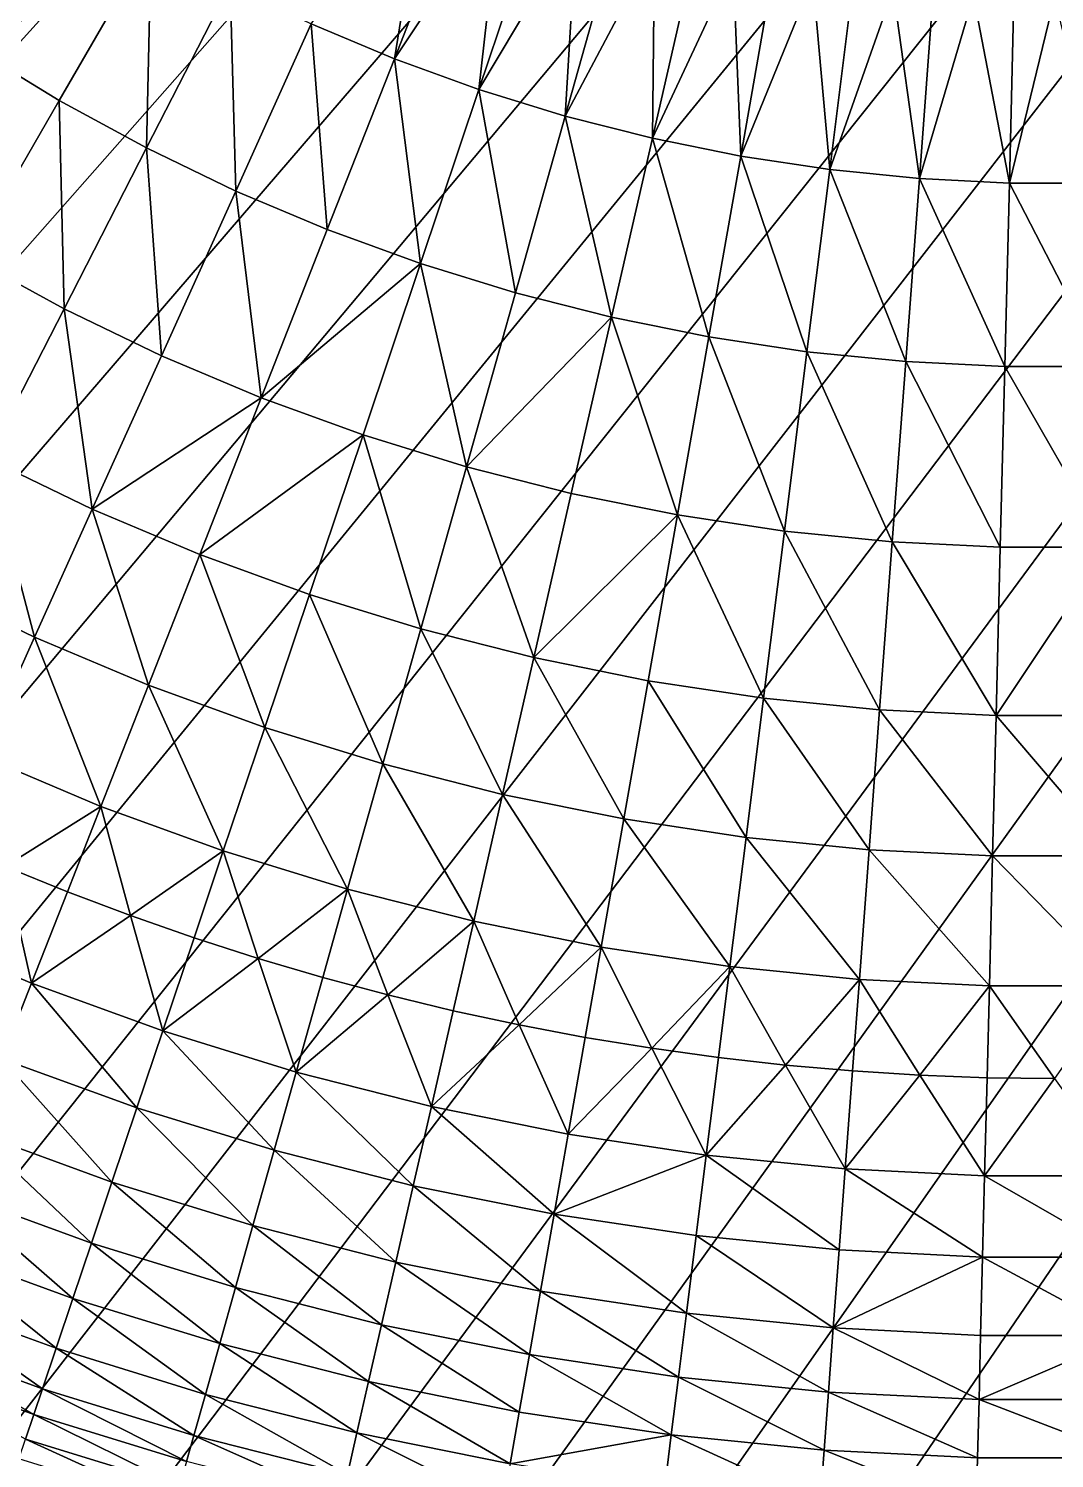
# Model space of a CAD drawing. Header units: millimetres. Extents: x -260 to 430, y -260 to 260.
# Drawn here: x -28.48 to 0, y -85.54 to -45.86 of the extents above; entities that cross this region are included whole.
import ezdxf

# ---------------------------------------------------------------- set-up
doc = ezdxf.new("R2010")
doc.units = ezdxf.units.MM
doc.header["$MEASUREMENT"] = 0
doc.layers.add('MESH_3D', color=2, linetype='CONTINUOUS')

msp = doc.modelspace()

# ---------------------------------------------------------------- linework, layer by layer
at = {"layer": 'MESH_3D'}
for points in [[(181.542, 186.125, 2950), (-256.05, -45.149, 2950), (-254.845, -51.518, 2950)], [(181.542, 186.125, 2950), (-254.845, -51.518, 2950), (-253.481, -57.855, 2950)], [(181.542, 186.125, 2950), (-253.481, -57.855, 2950), (-251.96, -64.157, 2950)], [(181.542, 186.125, 2950), (-251.96, -64.157, 2950), (-250.282, -70.419, 2950)], [(181.542, 186.125, 2950), (-250.282, -70.419, 2950), (-248.449, -76.636, 2950)], [(181.542, 186.125, 2950), (-248.449, -76.636, 2950), (-246.461, -82.807, 2950)], [(181.542, 186.125, 2950), (-246.461, -82.807, 2950), (-244.32, -88.925, 2950)], [(181.542, 186.125, 2950), (-244.32, -88.925, 2950), (-242.027, -94.989, 2950)], [(181.542, 186.125, 2950), (-242.027, -94.989, 2950), (-239.584, -100.993, 2950)], [(181.542, 186.125, 2950), (-239.584, -100.993, 2950), (-236.992, -106.935, 2950)], [(181.542, 186.125, 2950), (-236.992, -106.935, 2950), (-234.252, -112.81, 2950)], [(181.542, 186.125, 2950), (-234.252, -112.81, 2950), (-231.367, -118.615, 2950)], [(181.542, 186.125, 2950), (-231.367, -118.615, 2950), (-228.338, -124.346, 2950)], [(181.542, 186.125, 2950), (-228.338, -124.346, 2950), (-225.167, -130, 2950)], [(181.542, 186.125, 2950), (-225.167, -130, 2950), (-221.856, -135.573, 2950)], [(181.542, 186.125, 2950), (-221.856, -135.573, 2950), (-218.407, -141.062, 2950)], [(181.542, 186.125, 2950), (-218.407, -141.062, 2950), (-214.822, -146.463, 2950)], [(181.542, 186.125, 2950), (-214.822, -146.463, 2950), (-211.104, -151.773, 2950)], [(181.542, 186.125, 2950), (-211.104, -151.773, 2950), (-207.254, -156.989, 2950)], [(181.542, 186.125, 2950), (-207.254, -156.989, 2950), (-203.276, -162.107, 2950)], [(181.542, 186.125, 2950), (-203.276, -162.107, 2950), (-199.172, -167.125, 2950)], [(181.542, 186.125, 2950), (-199.172, -167.125, 2950), (-194.943, -172.038, 2950)], [(181.542, 186.125, 2950), (-194.943, -172.038, 2950), (-190.593, -176.845, 2950)], [(181.542, 186.125, 2950), (-190.593, -176.845, 2950), (-186.125, -181.542, 2950)], [(181.542, 186.125, 2950), (-186.125, -181.542, 2950), (-181.542, -186.125, 2950)], [(181.542, 186.125, 2950), (-181.542, -186.125, 2950), (-176.845, -190.593, 2950)], [(181.542, 186.125, 2950), (-176.845, -190.593, 2950), (-172.038, -194.943, 2950)], [(181.542, 186.125, 2950), (-172.038, -194.943, 2950), (-167.125, -199.172, 2950)], [(181.542, 186.125, 2950), (-167.125, -199.172, 2950), (-162.107, -203.276, 2950)], [(181.542, 186.125, 2950), (-162.107, -203.276, 2950), (-156.989, -207.254, 2950)], [(181.542, 186.125, 2950), (-156.989, -207.254, 2950), (-151.773, -211.104, 2950)], [(181.542, 186.125, 2950), (-151.773, -211.104, 2950), (-146.463, -214.822, 2950)], [(181.542, 186.125, 2950), (-146.463, -214.822, 2950), (-141.062, -218.407, 2950)], [(181.542, 186.125, 2950), (-141.062, -218.407, 2950), (-135.573, -221.856, 2950)], [(181.542, 186.125, 2950), (-135.573, -221.856, 2950), (-130, -225.167, 2950)], [(181.542, 186.125, 2950), (-130, -225.167, 2950), (-124.346, -228.338, 2950)], [(181.542, 186.125, 2950), (-124.346, -228.338, 2950), (-118.615, -231.367, 2950)], [(181.542, 186.125, 2950), (-118.615, -231.367, 2950), (-112.81, -234.252, 2950)], [(181.542, 186.125, 2950), (-112.81, -234.252, 2950), (-106.935, -236.992, 2950)], [(181.542, 186.125, 2950), (-106.935, -236.992, 2950), (-100.993, -239.584, 2950)], [(181.542, 186.125, 2950), (-100.993, -239.584, 2950), (-94.989, -242.027, 2950)], [(181.542, 186.125, 2950), (-94.989, -242.027, 2950), (-88.925, -244.32, 2950)], [(181.542, 186.125, 2950), (-88.925, -244.32, 2950), (-82.807, -246.461, 2950)], [(181.542, 186.125, 2950), (-82.807, -246.461, 2950), (-76.636, -248.449, 2950)], [(181.542, 186.125, 2950), (-76.636, -248.449, 2950), (-70.419, -250.282, 2950)], [(181.542, 186.125, 2950), (-70.419, -250.282, 2950), (-64.157, -251.96, 2950)], [(181.542, 186.125, 2950), (-64.157, -251.96, 2950), (-57.855, -253.481, 2950)], [(181.542, 186.125, 2950), (-57.855, -253.481, 2950), (-51.518, -254.845, 2950)], [(181.542, 186.125, 2950), (-51.518, -254.845, 2950), (-45.149, -256.05, 2950)], [(181.542, 186.125, 2950), (-45.149, -256.05, 2950), (-38.751, -257.096, 2950)], [(181.542, 186.125, 2950), (-38.751, -257.096, 2950), (-32.329, -257.982, 2950)], [(181.542, 186.125, 2950), (-32.329, -257.982, 2950), (-25.888, -258.708, 2950)], [(181.542, 186.125, 2950), (-25.888, -258.708, 2950), (-19.43, -259.273, 2950)], [(181.542, 186.125, 2950), (-19.43, -259.273, 2950), (-12.96, -259.677, 2950)], [(181.542, 186.125, 2950), (-12.96, -259.677, 2950), (-6.482, -259.919, 2950)], [(181.542, 186.125, 2950), (-6.482, -259.919, 2950), (0, -260, 2950)], [(-29.978, -46.416, -38.639), (-29.28, -40.727, -40.339), (-27.214, -42.136, -40.339)], [(-18.325, -46.692, -40.339), (-20.63, -45.721, -40.339), (-17.48, -41.466, -41.833)], [(-18.325, -46.692, -40.339), (-17.48, -41.466, -41.833), (-16.44, -41.889, -41.833)], [(-18.325, -46.692, -40.339), (-16.44, -41.889, -41.833), (-15.391, -42.286, -41.833)], [(-29.978, -46.416, -38.639), (-27.214, -42.136, -40.339), (-25.08, -43.44, -40.339)], [(-15.975, -47.548, -40.339), (-18.325, -46.692, -40.339), (-15.391, -42.286, -41.833)], [(-15.975, -47.548, -40.339), (-15.391, -42.286, -41.833), (-14.332, -42.657, -41.833)], [(-15.975, -47.548, -40.339), (-14.332, -42.657, -41.833), (-13.264, -43.001, -41.833)], [(-13.585, -48.285, -40.339), (-15.975, -47.548, -40.339), (-13.264, -43.001, -41.833)], [(-13.585, -48.285, -40.339), (-13.264, -43.001, -41.833), (-12.188, -43.318, -41.833)], [(-27.628, -47.852, -38.639), (-29.978, -46.416, -38.639), (-25.08, -43.44, -40.339)], [(-25.208, -49.17, -38.639), (-27.628, -47.852, -38.639), (-25.08, -43.44, -40.339)], [(-25.208, -49.17, -38.639), (-25.08, -43.44, -40.339), (-22.883, -44.636, -40.339)], [(-13.585, -48.285, -40.339), (-12.188, -43.318, -41.833), (-11.104, -43.608, -41.833)], [(-11.162, -48.902, -40.339), (-13.585, -48.285, -40.339), (-11.104, -43.608, -41.833)], [(-11.162, -48.902, -40.339), (-11.104, -43.608, -41.833), (-10.013, -43.872, -41.833)], [(-11.162, -48.902, -40.339), (-10.013, -43.872, -41.833), (-8.917, -44.108, -41.833)], [(-8.71, -49.398, -40.339), (-11.162, -48.902, -40.339), (-8.917, -44.108, -41.833)], [(-8.71, -49.398, -40.339), (-8.917, -44.108, -41.833), (-7.814, -44.316, -41.833)], [(-8.71, -49.398, -40.339), (-7.814, -44.316, -41.833), (-6.707, -44.497, -41.833)], [(-22.726, -50.365, -38.639), (-25.208, -49.17, -38.639), (-22.883, -44.636, -40.339)], [(-22.726, -50.365, -38.639), (-22.883, -44.636, -40.339), (-20.63, -45.721, -40.339)], [(-6.237, -49.77, -40.339), (-8.71, -49.398, -40.339), (-6.707, -44.497, -41.833)], [(-6.237, -49.77, -40.339), (-6.707, -44.497, -41.833), (-5.595, -44.651, -41.833)], [(-6.237, -49.77, -40.339), (-5.595, -44.651, -41.833), (-4.481, -44.776, -41.833)], [(-3.748, -50.02, -40.339), (-6.237, -49.77, -40.339), (-4.481, -44.776, -41.833)], [(-3.748, -50.02, -40.339), (-4.481, -44.776, -41.833), (-3.363, -44.874, -41.833)], [(-3.748, -50.02, -40.339), (-3.363, -44.874, -41.833), (-2.243, -44.944, -41.833)], [(-1.251, -50.144, -40.339), (-3.748, -50.02, -40.339), (-2.243, -44.944, -41.833)], [(-1.251, -50.144, -40.339), (-2.243, -44.944, -41.833), (-1.122, -44.986, -41.833)], [(-1.251, -50.144, -40.339), (-1.122, -44.986, -41.833), (0, -45, -41.833)], [(1.251, -50.144, -40.339), (-1.251, -50.144, -40.339), (0, -45, -41.833)], [(-20.187, -51.436, -38.639), (-22.726, -50.365, -38.639), (-20.63, -45.721, -40.339)], [(-20.187, -51.436, -38.639), (-20.63, -45.721, -40.339), (-18.325, -46.692, -40.339)], [(-30.135, -52.196, -36.717), (-29.978, -46.416, -38.639), (-27.628, -47.852, -38.639)], [(-17.598, -52.378, -38.639), (-20.187, -51.436, -38.639), (-18.325, -46.692, -40.339)], [(-17.598, -52.378, -38.639), (-18.325, -46.692, -40.339), (-15.975, -47.548, -40.339)], [(-14.965, -53.19, -38.639), (-17.598, -52.378, -38.639), (-15.975, -47.548, -40.339)], [(-14.965, -53.19, -38.639), (-15.975, -47.548, -40.339), (-13.585, -48.285, -40.339)], [(-27.496, -53.633, -36.717), (-30.135, -52.196, -36.717), (-27.628, -47.852, -38.639)], [(-27.496, -53.633, -36.717), (-27.628, -47.852, -38.639), (-25.208, -49.17, -38.639)], [(-12.295, -53.87, -38.639), (-14.965, -53.19, -38.639), (-13.585, -48.285, -40.339)], [(-12.295, -53.87, -38.639), (-13.585, -48.285, -40.339), (-11.162, -48.902, -40.339)], [(-24.789, -54.937, -36.717), (-27.496, -53.633, -36.717), (-25.208, -49.17, -38.639)], [(-24.789, -54.937, -36.717), (-25.208, -49.17, -38.639), (-22.726, -50.365, -38.639)], [(-9.595, -54.416, -38.639), (-12.295, -53.87, -38.639), (-11.162, -48.902, -40.339)], [(-9.595, -54.416, -38.639), (-11.162, -48.902, -40.339), (-8.71, -49.398, -40.339)], [(-6.871, -54.826, -38.639), (-9.595, -54.416, -38.639), (-8.71, -49.398, -40.339)], [(-6.871, -54.826, -38.639), (-8.71, -49.398, -40.339), (-6.237, -49.77, -40.339)], [(-4.129, -55.101, -38.639), (-6.871, -54.826, -38.639), (-6.237, -49.77, -40.339)], [(-4.129, -55.101, -38.639), (-6.237, -49.77, -40.339), (-3.748, -50.02, -40.339)], [(-22.019, -56.105, -36.717), (-24.789, -54.937, -36.717), (-22.726, -50.365, -38.639)], [(-22.019, -56.105, -36.717), (-22.726, -50.365, -38.639), (-20.187, -51.436, -38.639)], [(-1.378, -55.238, -38.639), (-4.129, -55.101, -38.639), (-3.748, -50.02, -40.339)], [(-1.378, -55.238, -38.639), (-3.748, -50.02, -40.339), (-1.251, -50.144, -40.339)], [(1.378, -55.238, -38.639), (-1.378, -55.238, -38.639), (-1.251, -50.144, -40.339)], [(1.378, -55.238, -38.639), (-1.251, -50.144, -40.339), (1.251, -50.144, -40.339)], [(-22.019, -56.105, -36.717), (-20.187, -51.436, -38.639), (-17.598, -52.378, -38.639)], [(-29.628, -57.792, -34.667), (-30.135, -52.196, -36.717), (-27.496, -53.633, -36.717)], [(-19.195, -57.132, -36.717), (-22.019, -56.105, -36.717), (-17.598, -52.378, -38.639)], [(-16.324, -58.018, -36.717), (-19.195, -57.132, -36.717), (-17.598, -52.378, -38.639)], [(-16.324, -58.018, -36.717), (-17.598, -52.378, -38.639), (-14.965, -53.19, -38.639)], [(-16.324, -58.018, -36.717), (-14.965, -53.19, -38.639), (-12.295, -53.87, -38.639)], [(-26.711, -59.197, -34.667), (-29.628, -57.792, -34.667), (-27.496, -53.633, -36.717)], [(-26.711, -59.197, -34.667), (-27.496, -53.633, -36.717), (-24.789, -54.937, -36.717)], [(-13.412, -58.76, -36.717), (-16.324, -58.018, -36.717), (-12.295, -53.87, -38.639)], [(-10.466, -59.355, -36.717), (-13.412, -58.76, -36.717), (-12.295, -53.87, -38.639)], [(-10.466, -59.355, -36.717), (-12.295, -53.87, -38.639), (-9.595, -54.416, -38.639)], [(-7.494, -59.803, -36.717), (-10.466, -59.355, -36.717), (-9.595, -54.416, -38.639)], [(-7.494, -59.803, -36.717), (-9.595, -54.416, -38.639), (-6.871, -54.826, -38.639)], [(-26.711, -59.197, -34.667), (-24.789, -54.937, -36.717), (-22.019, -56.105, -36.717)], [(-4.504, -60.102, -36.717), (-7.494, -59.803, -36.717), (-6.871, -54.826, -38.639)], [(-4.504, -60.102, -36.717), (-6.871, -54.826, -38.639), (-4.129, -55.101, -38.639)], [(-1.503, -60.252, -36.717), (-4.504, -60.102, -36.717), (-4.129, -55.101, -38.639)], [(-1.503, -60.252, -36.717), (-4.129, -55.101, -38.639), (-1.378, -55.238, -38.639)], [(1.503, -60.252, -36.717), (-1.503, -60.252, -36.717), (-1.378, -55.238, -38.639)], [(1.503, -60.252, -36.717), (-1.378, -55.238, -38.639), (1.378, -55.238, -38.639)], [(-23.727, -60.455, -34.667), (-26.711, -59.197, -34.667), (-22.019, -56.105, -36.717)], [(-23.727, -60.455, -34.667), (-22.019, -56.105, -36.717), (-19.195, -57.132, -36.717)], [(-20.684, -61.562, -34.667), (-23.727, -60.455, -34.667), (-19.195, -57.132, -36.717)], [(-17.59, -62.517, -34.667), (-20.684, -61.562, -34.667), (-19.195, -57.132, -36.717)], [(-17.59, -62.517, -34.667), (-19.195, -57.132, -36.717), (-16.324, -58.018, -36.717)], [(-28.314, -62.75, -32.733), (-31.406, -61.26, -32.733), (-29.628, -57.792, -34.667)], [(-28.314, -62.75, -32.733), (-29.628, -57.792, -34.667), (-26.711, -59.197, -34.667)], [(-14.451, -63.316, -34.667), (-17.59, -62.517, -34.667), (-16.324, -58.018, -36.717)], [(-14.451, -63.316, -34.667), (-16.324, -58.018, -36.717), (-13.412, -58.76, -36.717)], [(-14.451, -63.316, -34.667), (-13.412, -58.76, -36.717), (-10.466, -59.355, -36.717)], [(-25.151, -64.083, -32.733), (-28.314, -62.75, -32.733), (-26.711, -59.197, -34.667)], [(-25.151, -64.083, -32.733), (-26.711, -59.197, -34.667), (-23.727, -60.455, -34.667)], [(-11.277, -63.958, -34.667), (-14.451, -63.316, -34.667), (-10.466, -59.355, -36.717)], [(-8.075, -64.44, -34.667), (-11.277, -63.958, -34.667), (-10.466, -59.355, -36.717)], [(-8.075, -64.44, -34.667), (-10.466, -59.355, -36.717), (-7.494, -59.803, -36.717)], [(-4.853, -64.763, -34.667), (-8.075, -64.44, -34.667), (-7.494, -59.803, -36.717)], [(-4.853, -64.763, -34.667), (-7.494, -59.803, -36.717), (-4.504, -60.102, -36.717)], [(-1.619, -64.924, -34.667), (-4.853, -64.763, -34.667), (-4.504, -60.102, -36.717)], [(-1.619, -64.924, -34.667), (-4.504, -60.102, -36.717), (-1.503, -60.252, -36.717)], [(-1.619, -64.924, -34.667), (-1.503, -60.252, -36.717), (1.503, -60.252, -36.717)], [(1.619, -64.924, -34.667), (-1.619, -64.924, -34.667), (1.503, -60.252, -36.717)], [(-21.925, -65.257, -32.733), (-25.151, -64.083, -32.733), (-23.727, -60.455, -34.667)], [(-21.925, -65.257, -32.733), (-23.727, -60.455, -34.667), (-20.684, -61.562, -34.667)], [(-29.799, -66.042, -30.723), (-31.406, -61.26, -32.733), (-28.314, -62.75, -32.733)], [(-18.645, -66.269, -32.733), (-21.925, -65.257, -32.733), (-20.684, -61.562, -34.667)], [(-18.645, -66.269, -32.733), (-20.684, -61.562, -34.667), (-17.59, -62.517, -34.667)], [(-15.319, -67.116, -32.733), (-18.645, -66.269, -32.733), (-17.59, -62.517, -34.667)], [(-15.319, -67.116, -32.733), (-17.59, -62.517, -34.667), (-14.451, -63.316, -34.667)], [(-26.47, -67.445, -30.723), (-29.799, -66.042, -30.723), (-28.314, -62.75, -32.733)], [(-26.47, -67.445, -30.723), (-28.314, -62.75, -32.733), (-25.151, -64.083, -32.733)], [(-11.954, -67.796, -32.733), (-15.319, -67.116, -32.733), (-14.451, -63.316, -34.667)], [(-11.954, -67.796, -32.733), (-14.451, -63.316, -34.667), (-11.277, -63.958, -34.667)], [(-23.075, -68.68, -30.723), (-26.47, -67.445, -30.723), (-25.151, -64.083, -32.733)], [(-23.075, -68.68, -30.723), (-25.151, -64.083, -32.733), (-21.925, -65.257, -32.733)], [(-8.56, -68.307, -32.733), (-11.954, -67.796, -32.733), (-11.277, -63.958, -34.667)], [(-8.56, -68.307, -32.733), (-11.277, -63.958, -34.667), (-8.075, -64.44, -34.667)], [(-5.145, -68.649, -32.733), (-8.56, -68.307, -32.733), (-8.075, -64.44, -34.667)], [(-5.145, -68.649, -32.733), (-8.075, -64.44, -34.667), (-4.853, -64.763, -34.667)], [(-1.716, -68.82, -32.733), (-5.145, -68.649, -32.733), (-4.853, -64.763, -34.667)], [(-1.716, -68.82, -32.733), (-4.853, -64.763, -34.667), (-1.619, -64.924, -34.667)], [(1.716, -68.82, -32.733), (-1.716, -68.82, -32.733), (-1.619, -64.924, -34.667)], [(1.716, -68.82, -32.733), (-1.619, -64.924, -34.667), (1.619, -64.924, -34.667)], [(-19.623, -69.745, -30.723), (-23.075, -68.68, -30.723), (-21.925, -65.257, -32.733)], [(-19.623, -69.745, -30.723), (-21.925, -65.257, -32.733), (-18.645, -66.269, -32.733)], [(-26.47, -67.445, -30.723), (-29.133, -69.111, -29.155), (-29.799, -66.042, -30.723)], [(-16.122, -70.637, -30.723), (-19.623, -69.745, -30.723), (-18.645, -66.269, -32.733)], [(-16.122, -70.637, -30.723), (-18.645, -66.269, -32.733), (-15.319, -67.116, -32.733)], [(-26.47, -67.445, -30.723), (-27.401, -69.816, -29.155), (-29.133, -69.111, -29.155)], [(-26.47, -67.445, -30.723), (-25.652, -70.477, -29.155), (-27.401, -69.816, -29.155)], [(-23.075, -68.68, -30.723), (-25.652, -70.477, -29.155), (-26.47, -67.445, -30.723)], [(-12.581, -71.352, -30.723), (-16.122, -70.637, -30.723), (-15.319, -67.116, -32.733)], [(-12.581, -71.352, -30.723), (-15.319, -67.116, -32.733), (-11.954, -67.796, -32.733)], [(-9.009, -71.891, -30.723), (-12.581, -71.352, -30.723), (-11.954, -67.796, -32.733)], [(-9.009, -71.891, -30.723), (-11.954, -67.796, -32.733), (-8.56, -68.307, -32.733)], [(-5.414, -72.251, -30.723), (-9.009, -71.891, -30.723), (-8.56, -68.307, -32.733)], [(-5.414, -72.251, -30.723), (-8.56, -68.307, -32.733), (-5.145, -68.649, -32.733)], [(-1.806, -72.431, -30.723), (-5.414, -72.251, -30.723), (-5.145, -68.649, -32.733)], [(-1.806, -72.431, -30.723), (-5.145, -68.649, -32.733), (-1.716, -68.82, -32.733)], [(-23.075, -68.68, -30.723), (-23.886, -71.095, -29.155), (-25.652, -70.477, -29.155)], [(-23.075, -68.68, -30.723), (-22.107, -71.668, -29.155), (-23.886, -71.095, -29.155)], [(-19.623, -69.745, -30.723), (-22.107, -71.668, -29.155), (-23.075, -68.68, -30.723)], [(1.806, -72.431, -30.723), (-1.806, -72.431, -30.723), (-1.716, -68.82, -32.733)], [(1.806, -72.431, -30.723), (-1.716, -68.82, -32.733), (1.716, -68.82, -32.733)], [(-28.398, -72.356, -27.31), (-31.969, -70.85, -27.31), (-29.133, -69.111, -29.155)], [(-28.398, -72.356, -27.31), (-29.133, -69.111, -29.155), (-27.401, -69.816, -29.155)], [(-28.398, -72.356, -27.31), (-27.401, -69.816, -29.155), (-25.652, -70.477, -29.155)], [(-19.623, -69.745, -30.723), (-20.313, -72.197, -29.155), (-22.107, -71.668, -29.155)], [(-19.623, -69.745, -30.723), (-18.507, -72.681, -29.155), (-20.313, -72.197, -29.155)], [(-16.122, -70.637, -30.723), (-18.507, -72.681, -29.155), (-19.623, -69.745, -30.723)], [(-24.756, -73.681, -27.31), (-28.398, -72.356, -27.31), (-25.652, -70.477, -29.155)], [(-24.756, -73.681, -27.31), (-25.652, -70.477, -29.155), (-23.886, -71.095, -29.155)], [(-16.122, -70.637, -30.723), (-16.689, -73.12, -29.155), (-18.507, -72.681, -29.155)], [(-16.122, -70.637, -30.723), (-14.861, -73.513, -29.155), (-16.689, -73.12, -29.155)], [(-12.581, -71.352, -30.723), (-14.861, -73.513, -29.155), (-16.122, -70.637, -30.723)], [(-29.22, -74.453, -25.632), (-31.969, -70.85, -27.31), (-28.398, -72.356, -27.31)], [(-24.756, -73.681, -27.31), (-23.886, -71.095, -29.155), (-22.107, -71.668, -29.155)], [(-12.581, -71.352, -30.723), (-13.024, -73.861, -29.155), (-14.861, -73.513, -29.155)], [(-12.581, -71.352, -30.723), (-11.178, -74.162, -29.155), (-13.024, -73.861, -29.155)], [(-9.009, -71.891, -30.723), (-11.178, -74.162, -29.155), (-12.581, -71.352, -30.723)], [(-21.052, -74.824, -27.31), (-24.756, -73.681, -27.31), (-22.107, -71.668, -29.155)], [(-21.052, -74.824, -27.31), (-22.107, -71.668, -29.155), (-20.313, -72.197, -29.155)], [(-21.052, -74.824, -27.31), (-20.313, -72.197, -29.155), (-18.507, -72.681, -29.155)], [(-9.009, -71.891, -30.723), (-9.326, -74.418, -29.155), (-11.178, -74.162, -29.155)], [(-9.009, -71.891, -30.723), (-7.468, -74.627, -29.155), (-9.326, -74.418, -29.155)], [(-5.414, -72.251, -30.723), (-7.468, -74.627, -29.155), (-9.009, -71.891, -30.723)], [(-25.473, -75.817, -25.632), (-29.22, -74.453, -25.632), (-28.398, -72.356, -27.31)], [(-25.473, -75.817, -25.632), (-28.398, -72.356, -27.31), (-24.756, -73.681, -27.31)], [(-5.414, -72.251, -30.723), (-5.605, -74.79, -29.155), (-7.468, -74.627, -29.155)], [(-5.414, -72.251, -30.723), (-3.738, -74.907, -29.155), (-5.605, -74.79, -29.155)], [(-1.806, -72.431, -30.723), (-3.738, -74.907, -29.155), (-5.414, -72.251, -30.723)], [(-1.806, -72.431, -30.723), (-1.87, -74.977, -29.155), (-3.738, -74.907, -29.155)], [(-1.806, -72.431, -30.723), (0, -75, -29.155), (-1.87, -74.977, -29.155)], [(1.806, -72.431, -30.723), (0, -75, -29.155), (-1.806, -72.431, -30.723)], [(-17.296, -75.78, -27.31), (-21.052, -74.824, -27.31), (-18.507, -72.681, -29.155)], [(-17.296, -75.78, -27.31), (-18.507, -72.681, -29.155), (-16.689, -73.12, -29.155)], [(-17.296, -75.78, -27.31), (-16.689, -73.12, -29.155), (-14.861, -73.513, -29.155)], [(-21.662, -76.992, -25.632), (-25.473, -75.817, -25.632), (-24.756, -73.681, -27.31)], [(-21.662, -76.992, -25.632), (-24.756, -73.681, -27.31), (-21.052, -74.824, -27.31)], [(-13.497, -76.548, -27.31), (-17.296, -75.78, -27.31), (-14.861, -73.513, -29.155)], [(-13.497, -76.548, -27.31), (-14.861, -73.513, -29.155), (-13.024, -73.861, -29.155)], [(-13.497, -76.548, -27.31), (-13.024, -73.861, -29.155), (-11.178, -74.162, -29.155)], [(-9.665, -77.126, -27.31), (-13.497, -76.548, -27.31), (-11.178, -74.162, -29.155)], [(-9.665, -77.126, -27.31), (-11.178, -74.162, -29.155), (-9.326, -74.418, -29.155)], [(-26.165, -77.876, -23.852), (-30.014, -76.475, -23.852), (-29.22, -74.453, -25.632)], [(-26.165, -77.876, -23.852), (-29.22, -74.453, -25.632), (-25.473, -75.817, -25.632)], [(-9.665, -77.126, -27.31), (-9.326, -74.418, -29.155), (-7.468, -74.627, -29.155)], [(-17.798, -77.976, -25.632), (-21.662, -76.992, -25.632), (-21.052, -74.824, -27.31)], [(-17.798, -77.976, -25.632), (-21.052, -74.824, -27.31), (-17.296, -75.78, -27.31)], [(-5.809, -77.511, -27.31), (-9.665, -77.126, -27.31), (-7.468, -74.627, -29.155)], [(-5.809, -77.511, -27.31), (-7.468, -74.627, -29.155), (-5.605, -74.79, -29.155)], [(-5.809, -77.511, -27.31), (-5.605, -74.79, -29.155), (-3.738, -74.907, -29.155)], [(-1.938, -77.705, -27.31), (-5.809, -77.511, -27.31), (-3.738, -74.907, -29.155)], [(-1.938, -77.705, -27.31), (-3.738, -74.907, -29.155), (-1.87, -74.977, -29.155)], [(-1.938, -77.705, -27.31), (-1.87, -74.977, -29.155), (0, -75, -29.155)], [(1.938, -77.705, -27.31), (-1.938, -77.705, -27.31), (0, -75, -29.155)], [(-13.889, -78.766, -25.632), (-17.798, -77.976, -25.632), (-17.296, -75.78, -27.31)], [(-13.889, -78.766, -25.632), (-17.296, -75.78, -27.31), (-13.497, -76.548, -27.31)], [(-22.251, -79.084, -23.852), (-26.165, -77.876, -23.852), (-25.473, -75.817, -25.632)], [(-22.251, -79.084, -23.852), (-25.473, -75.817, -25.632), (-21.662, -76.992, -25.632)], [(-26.733, -79.568, -22.245), (-30.666, -78.136, -22.245), (-30.014, -76.475, -23.852)], [(-26.733, -79.568, -22.245), (-30.014, -76.475, -23.852), (-26.165, -77.876, -23.852)], [(-9.665, -77.126, -27.31), (-13.889, -78.766, -25.632), (-13.497, -76.548, -27.31)], [(-18.281, -80.094, -23.852), (-22.251, -79.084, -23.852), (-21.662, -76.992, -25.632)], [(-18.281, -80.094, -23.852), (-21.662, -76.992, -25.632), (-17.798, -77.976, -25.632)], [(-9.945, -79.361, -25.632), (-13.889, -78.766, -25.632), (-9.665, -77.126, -27.31)], [(-5.977, -79.758, -25.632), (-9.945, -79.361, -25.632), (-9.665, -77.126, -27.31)], [(-5.977, -79.758, -25.632), (-9.665, -77.126, -27.31), (-5.809, -77.511, -27.31)], [(-1.994, -79.957, -25.632), (-5.977, -79.758, -25.632), (-5.809, -77.511, -27.31)], [(-1.994, -79.957, -25.632), (-5.809, -77.511, -27.31), (-1.938, -77.705, -27.31)], [(1.994, -79.957, -25.632), (-1.994, -79.957, -25.632), (-1.938, -77.705, -27.31)], [(1.994, -79.957, -25.632), (-1.938, -77.705, -27.31), (1.938, -77.705, -27.31)], [(-27.249, -81.102, -20.646), (-31.257, -79.643, -20.646), (-30.666, -78.136, -22.245)], [(-27.249, -81.102, -20.646), (-30.666, -78.136, -22.245), (-26.733, -79.568, -22.245)], [(-22.734, -80.801, -22.245), (-26.733, -79.568, -22.245), (-26.165, -77.876, -23.852)], [(-22.734, -80.801, -22.245), (-26.165, -77.876, -23.852), (-22.251, -79.084, -23.852)], [(-14.266, -80.906, -23.852), (-18.281, -80.094, -23.852), (-17.798, -77.976, -25.632)], [(-14.266, -80.906, -23.852), (-17.798, -77.976, -25.632), (-13.889, -78.766, -25.632)], [(-10.215, -81.517, -23.852), (-14.266, -80.906, -23.852), (-13.889, -78.766, -25.632)], [(-10.215, -81.517, -23.852), (-13.889, -78.766, -25.632), (-9.945, -79.361, -25.632)], [(-18.678, -81.834, -22.245), (-22.734, -80.801, -22.245), (-22.251, -79.084, -23.852)], [(-18.678, -81.834, -22.245), (-22.251, -79.084, -23.852), (-18.281, -80.094, -23.852)], [(-6.139, -81.924, -23.852), (-10.215, -81.517, -23.852), (-9.945, -79.361, -25.632)], [(-6.139, -81.924, -23.852), (-9.945, -79.361, -25.632), (-5.977, -79.758, -25.632)], [(-27.715, -82.489, -19.056), (-31.792, -81.005, -19.056), (-31.257, -79.643, -20.646)], [(-27.715, -82.489, -19.056), (-31.257, -79.643, -20.646), (-27.249, -81.102, -20.646)], [(-23.172, -82.359, -20.646), (-27.249, -81.102, -20.646), (-26.733, -79.568, -22.245)], [(-23.172, -82.359, -20.646), (-26.733, -79.568, -22.245), (-22.734, -80.801, -22.245)], [(-1.994, -79.957, -25.632), (-6.139, -81.924, -23.852), (-5.977, -79.758, -25.632)], [(-14.576, -82.663, -22.245), (-18.678, -81.834, -22.245), (-18.281, -80.094, -23.852)], [(-14.576, -82.663, -22.245), (-18.281, -80.094, -23.852), (-14.266, -80.906, -23.852)], [(-2.048, -82.129, -23.852), (-6.139, -81.924, -23.852), (-1.994, -79.957, -25.632)], [(2.048, -82.129, -23.852), (-2.048, -82.129, -23.852), (-1.994, -79.957, -25.632)], [(2.048, -82.129, -23.852), (-1.994, -79.957, -25.632), (1.994, -79.957, -25.632)], [(-19.038, -83.412, -20.646), (-23.172, -82.359, -20.646), (-22.734, -80.801, -22.245)], [(-19.038, -83.412, -20.646), (-22.734, -80.801, -22.245), (-18.678, -81.834, -22.245)], [(-10.437, -83.287, -22.245), (-14.576, -82.663, -22.245), (-14.266, -80.906, -23.852)], [(-10.437, -83.287, -22.245), (-14.266, -80.906, -23.852), (-10.215, -81.517, -23.852)], [(-28.092, -83.611, -17.643), (-32.224, -82.107, -17.643), (-31.792, -81.005, -19.056)], [(-28.092, -83.611, -17.643), (-31.792, -81.005, -19.056), (-27.715, -82.489, -19.056)], [(-23.569, -83.768, -19.056), (-27.715, -82.489, -19.056), (-27.249, -81.102, -20.646)], [(-23.569, -83.768, -19.056), (-27.249, -81.102, -20.646), (-23.172, -82.359, -20.646)], [(-6.273, -83.704, -22.245), (-10.437, -83.287, -22.245), (-10.215, -81.517, -23.852)], [(-6.273, -83.704, -22.245), (-10.215, -81.517, -23.852), (-6.139, -81.924, -23.852)], [(-28.333, -84.328, -16.667), (-32.501, -82.811, -16.667), (-32.224, -82.107, -17.643)], [(-28.333, -84.328, -16.667), (-32.224, -82.107, -17.643), (-28.092, -83.611, -17.643)], [(-14.857, -84.257, -20.646), (-19.038, -83.412, -20.646), (-18.678, -81.834, -22.245)], [(-14.857, -84.257, -20.646), (-18.678, -81.834, -22.245), (-14.576, -82.663, -22.245)], [(-2.093, -83.912, -22.245), (-6.273, -83.704, -22.245), (-6.139, -81.924, -23.852)], [(-2.093, -83.912, -22.245), (-6.139, -81.924, -23.852), (-2.048, -82.129, -23.852)], [(2.048, -82.129, -23.852), (-2.093, -83.912, -22.245), (-2.048, -82.129, -23.852)], [(2.093, -83.912, -22.245), (-2.093, -83.912, -22.245), (2.048, -82.129, -23.852)], [(-23.889, -84.907, -17.643), (-28.092, -83.611, -17.643), (-27.715, -82.489, -19.056)], [(-23.889, -84.907, -17.643), (-27.715, -82.489, -19.056), (-23.569, -83.768, -19.056)], [(-19.364, -84.839, -19.056), (-23.569, -83.768, -19.056), (-23.172, -82.359, -20.646)], [(-19.364, -84.839, -19.056), (-23.172, -82.359, -20.646), (-19.038, -83.412, -20.646)], [(-28.561, -85.008, -15.675), (-32.501, -82.811, -16.667), (-28.333, -84.328, -16.667)], [(-10.638, -84.893, -20.646), (-14.857, -84.257, -20.646), (-14.576, -82.663, -22.245)], [(-10.638, -84.893, -20.646), (-14.576, -82.663, -22.245), (-10.437, -83.287, -22.245)], [(-6.394, -85.318, -20.646), (-10.638, -84.893, -20.646), (-10.437, -83.287, -22.245)], [(-6.394, -85.318, -20.646), (-10.437, -83.287, -22.245), (-6.273, -83.704, -22.245)], [(-24.094, -85.635, -16.667), (-28.333, -84.328, -16.667), (-28.092, -83.611, -17.643)], [(-24.094, -85.635, -16.667), (-28.092, -83.611, -17.643), (-23.889, -84.907, -17.643)], [(-15.111, -85.698, -19.056), (-19.364, -84.839, -19.056), (-19.038, -83.412, -20.646)], [(-15.111, -85.698, -19.056), (-19.038, -83.412, -20.646), (-14.857, -84.257, -20.646)], [(-2.133, -85.53, -20.646), (-6.394, -85.318, -20.646), (-6.273, -83.704, -22.245)], [(-2.133, -85.53, -20.646), (-6.273, -83.704, -22.245), (-2.093, -83.912, -22.245)], [(-19.627, -85.992, -17.643), (-23.889, -84.907, -17.643), (-23.569, -83.768, -19.056)], [(-19.627, -85.992, -17.643), (-23.569, -83.768, -19.056), (-19.364, -84.839, -19.056)], [(2.133, -85.53, -20.646), (-2.133, -85.53, -20.646), (-2.093, -83.912, -22.245)], [(2.133, -85.53, -20.646), (-2.093, -83.912, -22.245), (2.093, -83.912, -22.245)], [(-24.288, -86.326, -15.675), (-28.561, -85.008, -15.675), (-28.333, -84.328, -16.667)], [(-24.288, -86.326, -15.675), (-28.333, -84.328, -16.667), (-24.094, -85.635, -16.667)], [(-10.638, -84.893, -20.646), (-15.111, -85.698, -19.056), (-14.857, -84.257, -20.646)], [(-19.795, -86.73, -16.667), (-24.094, -85.635, -16.667), (-23.889, -84.907, -17.643)], [(-19.795, -86.73, -16.667), (-23.889, -84.907, -17.643), (-19.627, -85.992, -17.643)], [(-15.316, -86.864, -17.643), (-19.627, -85.992, -17.643), (-19.364, -84.839, -19.056)], [(-15.316, -86.864, -17.643), (-19.364, -84.839, -19.056), (-15.111, -85.698, -19.056)], [(-10.82, -86.345, -19.056), (-15.111, -85.698, -19.056), (-10.638, -84.893, -20.646)], [(-6.503, -86.777, -19.056), (-10.82, -86.345, -19.056), (-10.638, -84.893, -20.646)], [(-6.503, -86.777, -19.056), (-10.638, -84.893, -20.646), (-6.394, -85.318, -20.646)], [(-24.446, -86.886, -14.817), (-28.746, -85.559, -14.817), (-28.561, -85.008, -15.675)], [(-24.446, -86.886, -14.817), (-28.561, -85.008, -15.675), (-24.288, -86.326, -15.675)], [(-2.169, -86.993, -19.056), (-6.503, -86.777, -19.056), (-6.394, -85.318, -20.646)], [(-2.169, -86.993, -19.056), (-6.394, -85.318, -20.646), (-2.133, -85.53, -20.646)], [(2.133, -85.53, -20.646), (-2.169, -86.993, -19.056), (-2.133, -85.53, -20.646)], [(2.169, -86.993, -19.056), (-2.169, -86.993, -19.056), (2.133, -85.53, -20.646)]]:
    msp.add_3dface(points, dxfattribs=at)

doc.saveas('drawing.dxf')
